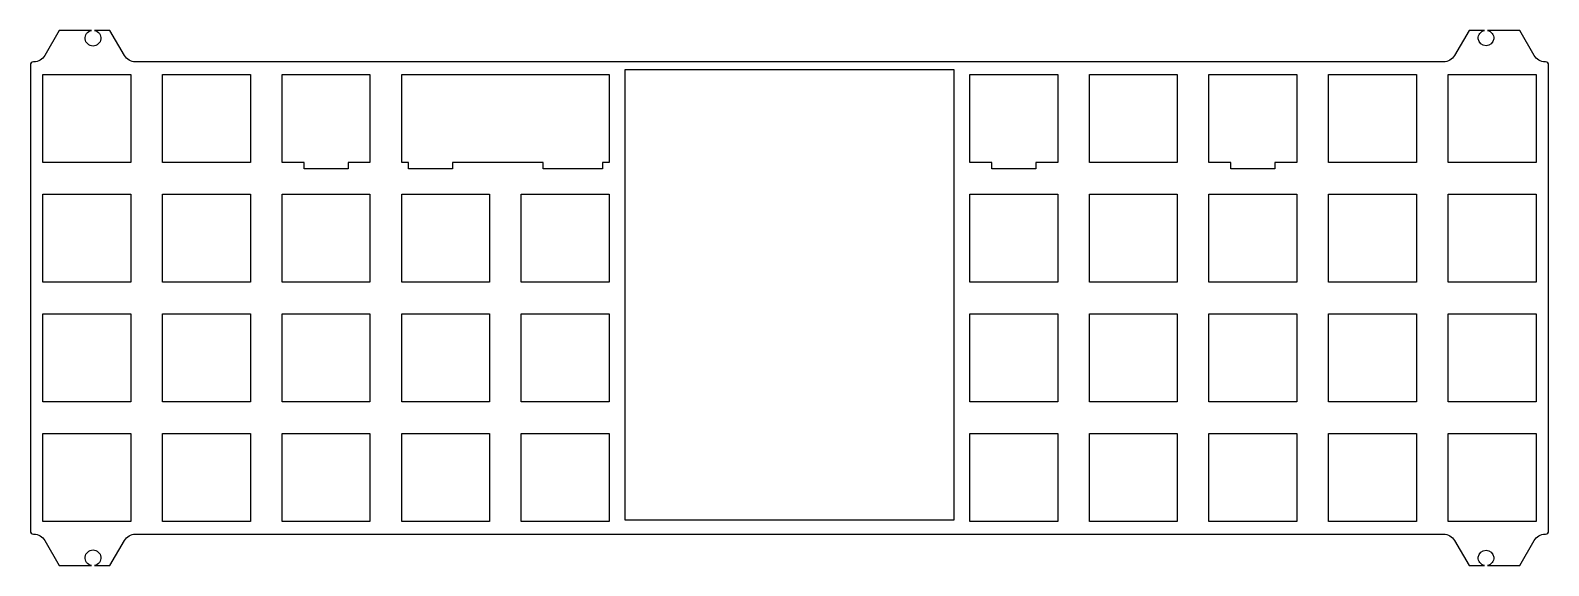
# Model space of a CAD drawing. Header units: millimetres. Extents: x -233 to 9, y -14 to 71.
import ezdxf

# ---------------------------------------------------------------- set-up
doc = ezdxf.new("R2010")
doc.units = ezdxf.units.MM
doc.layers.get('0').update_dxf_attribs({"linetype": 'CONTINUOUS'})

msp = doc.modelspace()

# ---------------------------------------------------------------- linework, layer by layer
msp.add_lwpolyline([(-220.16, 71.15), (-222.61, 71.15, -9.949874), (-223.11, 71.15), (-228.23, 71.15), (-230.54, 67.15, -0.267949), (-232.27, 66.15), (-232.34, 66.15, 0.414214), (-232.84, 65.65), (-232.84, -8.5, 0.414214), (-232.34, -9), (-232.27, -9, -0.267949), (-230.54, -10), (-228.23, -14), (-223.11, -14, -9.949874), (-222.61, -14), (-220.16, -14), (-217.85, -10, -0.267949), (-216.12, -9), (-7.72, -9, -0.267949), (-5.99, -10), (-3.68, -14), (-1.22, -14, -9.949874), (-0.73, -14), (4.39, -14), (6.7, -10, -0.267949), (8.43, -9), (8.5, -9, 0.414214), (9, -8.5), (9, 65.65, 0.414214), (8.5, 66.15), (8.43, 66.15, -0.267949), (6.7, 67.15), (4.39, 71.15), (-0.73, 71.15, -9.949874), (-1.22, 71.15), (-3.68, 71.15), (-5.99, 67.15, -0.267949), (-7.72, 66.15), (-216.12, 66.15, -0.267949), (-217.85, 67.15)], format="xyb", close=True)
for points in [[(-216.84, 50.15), (-230.84, 50.15), (-230.84, 64.15), (-216.84, 64.15)], [(-197.79, 64.15), (-197.79, 50.15), (-211.79, 50.15), (-211.79, 64.15)], [(-178.74, 64.15), (-178.74, 50.15), (-182.24, 50.15), (-182.24, 49.15), (-189.24, 49.15), (-189.24, 50.15), (-192.74, 50.15), (-192.74, 64.15)], [(-140.64, 50.15), (-141.72, 50.15), (-141.72, 49.15), (-151.14, 49.15), (-151.14, 50.15), (-165.6, 50.15), (-165.6, 49.15), (-172.6, 49.15), (-172.6, 50.15), (-173.69, 50.15), (-173.69, 64.15), (-140.64, 64.15)], [(-138.11, -6.78), (-138.11, 64.92), (-85.73, 64.92), (-85.73, -6.78)], [(-83.2, 50.15), (-83.2, 64.15), (-69.2, 64.15), (-69.2, 50.15), (-72.7, 50.15), (-72.7, 49.15), (-79.7, 49.15), (-79.7, 50.15)], [(-50.15, 50.15), (-64.15, 50.15), (-64.15, 64.15), (-50.15, 64.15)], [(-45.1, 64.15), (-31.1, 64.15), (-31.1, 50.15), (-34.6, 50.15), (-34.6, 49.15), (-41.6, 49.15), (-41.6, 50.15), (-45.1, 50.15)], [(-12.05, 64.15), (-12.05, 50.15), (-26.05, 50.15), (-26.05, 64.15)], [(-7, 64.15), (7, 64.15), (7, 50.15), (-7, 50.15)], [(-230.84, 45.1), (-216.84, 45.1), (-216.84, 31.1), (-230.84, 31.1)], [(-211.79, 31.1), (-211.79, 45.1), (-197.79, 45.1), (-197.79, 31.1)], [(-192.74, 31.1), (-192.74, 45.1), (-178.74, 45.1), (-178.74, 31.1)], [(-173.69, 31.1), (-173.69, 45.1), (-159.69, 45.1), (-159.69, 31.1)], [(-154.64, 31.1), (-154.64, 45.1), (-140.64, 45.1), (-140.64, 31.1)], [(-69.2, 45.1), (-69.2, 31.1), (-83.2, 31.1), (-83.2, 45.1)], [(-50.15, 31.1), (-64.15, 31.1), (-64.15, 45.1), (-50.15, 45.1)], [(-45.1, 31.1), (-45.1, 45.1), (-31.1, 45.1), (-31.1, 31.1)], [(-12.05, 31.1), (-26.05, 31.1), (-26.05, 45.1), (-12.05, 45.1)], [(7, 31.1), (-7, 31.1), (-7, 45.1), (7, 45.1)], [(-230.84, 26.05), (-216.84, 26.05), (-216.84, 12.05), (-230.84, 12.05)], [(-197.79, 26.05), (-197.79, 12.05), (-211.79, 12.05), (-211.79, 26.05)], [(-178.74, 26.05), (-178.74, 12.05), (-192.74, 12.05), (-192.74, 26.05)], [(-173.69, 12.05), (-173.69, 26.05), (-159.69, 26.05), (-159.69, 12.05)], [(-140.64, 26.05), (-140.64, 12.05), (-154.64, 12.05), (-154.64, 26.05)], [(-83.2, 26.05), (-69.2, 26.05), (-69.2, 12.05), (-83.2, 12.05)], [(-50.15, 12.05), (-64.15, 12.05), (-64.15, 26.05), (-50.15, 26.05)], [(-45.1, 26.05), (-31.1, 26.05), (-31.1, 12.05), (-45.1, 12.05)], [(-26.05, 12.05), (-26.05, 26.05), (-12.05, 26.05), (-12.05, 12.05)], [(7, 26.05), (7, 12.05), (-7, 12.05), (-7, 26.05)], [(-230.84, -7), (-230.84, 7), (-216.84, 7), (-216.84, -7)], [(-211.79, -7), (-211.79, 7), (-197.79, 7), (-197.79, -7)], [(-178.74, -7), (-192.74, -7), (-192.74, 7), (-178.74, 7)], [(-173.69, 7), (-159.69, 7), (-159.69, -7), (-173.69, -7)], [(-154.64, -7), (-154.64, 7), (-140.64, 7), (-140.64, -7)], [(-69.2, -7), (-83.2, -7), (-83.2, 7), (-69.2, 7)], [(-64.15, 7), (-50.15, 7), (-50.15, -7), (-64.15, -7)], [(-31.1, 7), (-31.1, -7), (-45.1, -7), (-45.1, 7)], [(-26.05, -7), (-26.05, 7), (-12.05, 7), (-12.05, -7)], [(7, 7), (7, -7), (-7, -7), (-7, 7)]]:
    msp.add_lwpolyline(points, close=True)

doc.saveas('drawing.dxf')
